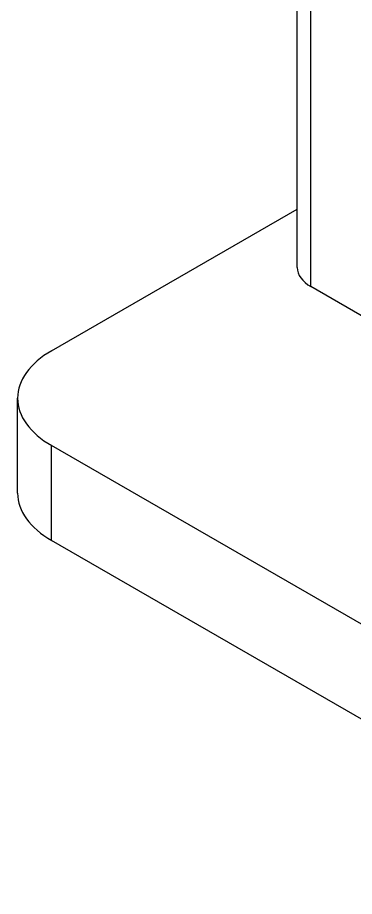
# Model space of a CAD drawing. Header units: millimetres. Extents: x 98 to 524, y -2487 to -1043.
# Drawn here: x 257.7 to 263.49, y -1266.89 to -1251.76 of the extents above; entities that cross this region are included whole.
import ezdxf

# ---------------------------------------------------------------- set-up
doc = ezdxf.new("R2010")
doc.units = ezdxf.units.MM
doc.layers.get('0').update_dxf_attribs({"lineweight": 18})

msp = doc.modelspace()

# ---------------------------------------------------------------- linework, layer by layer
at = {"color": 7, "lineweight": -3, "ltscale": 0.157175}
for p, q in [((262.509, -1256.067), (262.509, -1249.78)), ((262.743, -1256.394), (262.743, -1250.107))]:
    msp.add_line(p, q, dxfattribs=at)
at = {"color": 7, "lineweight": -3, "ltscale": 0.121834}
msp.add_line((258.288, -1257.496), (262.509, -1255.06), dxfattribs=at)
at = {"color": 7, "lineweight": -3, "ltscale": 0.314351}
msp.add_line((273.633, -1262.681), (262.743, -1256.394), dxfattribs=at)
at = {"color": 7, "lineweight": -3, "ltscale": 0.040825}
for p, q in [((257.703, -1259.946), (257.703, -1258.313)), ((258.288, -1260.762), (258.288, -1259.129))]:
    msp.add_line(p, q, dxfattribs=at)
at = {"color": 7, "lineweight": -3, "ltscale": 0.306186}
for p, q in [((268.895, -1265.253), (258.288, -1259.129)), ((268.895, -1266.886), (258.288, -1260.762))]:
    msp.add_line(p, q, dxfattribs=at)
at = {"color": 7, "lineweight": -3}
for centre, major_axis, start_param, end_param in [((263.309, -1256.067), (0.8, 0), 3.141593, 3.926991), ((259.703, -1258.313), (2, 0), 2.356194, 3.141593), ((259.703, -1258.313), (2, 0), 3.141593, 3.926991), ((259.703, -1259.946), (2, 0), 3.141593, 3.926991)]:
    msp.add_ellipse(centre, major_axis=major_axis, ratio=0.57735, start_param=start_param, end_param=end_param, dxfattribs=at)

doc.saveas('drawing.dxf')
